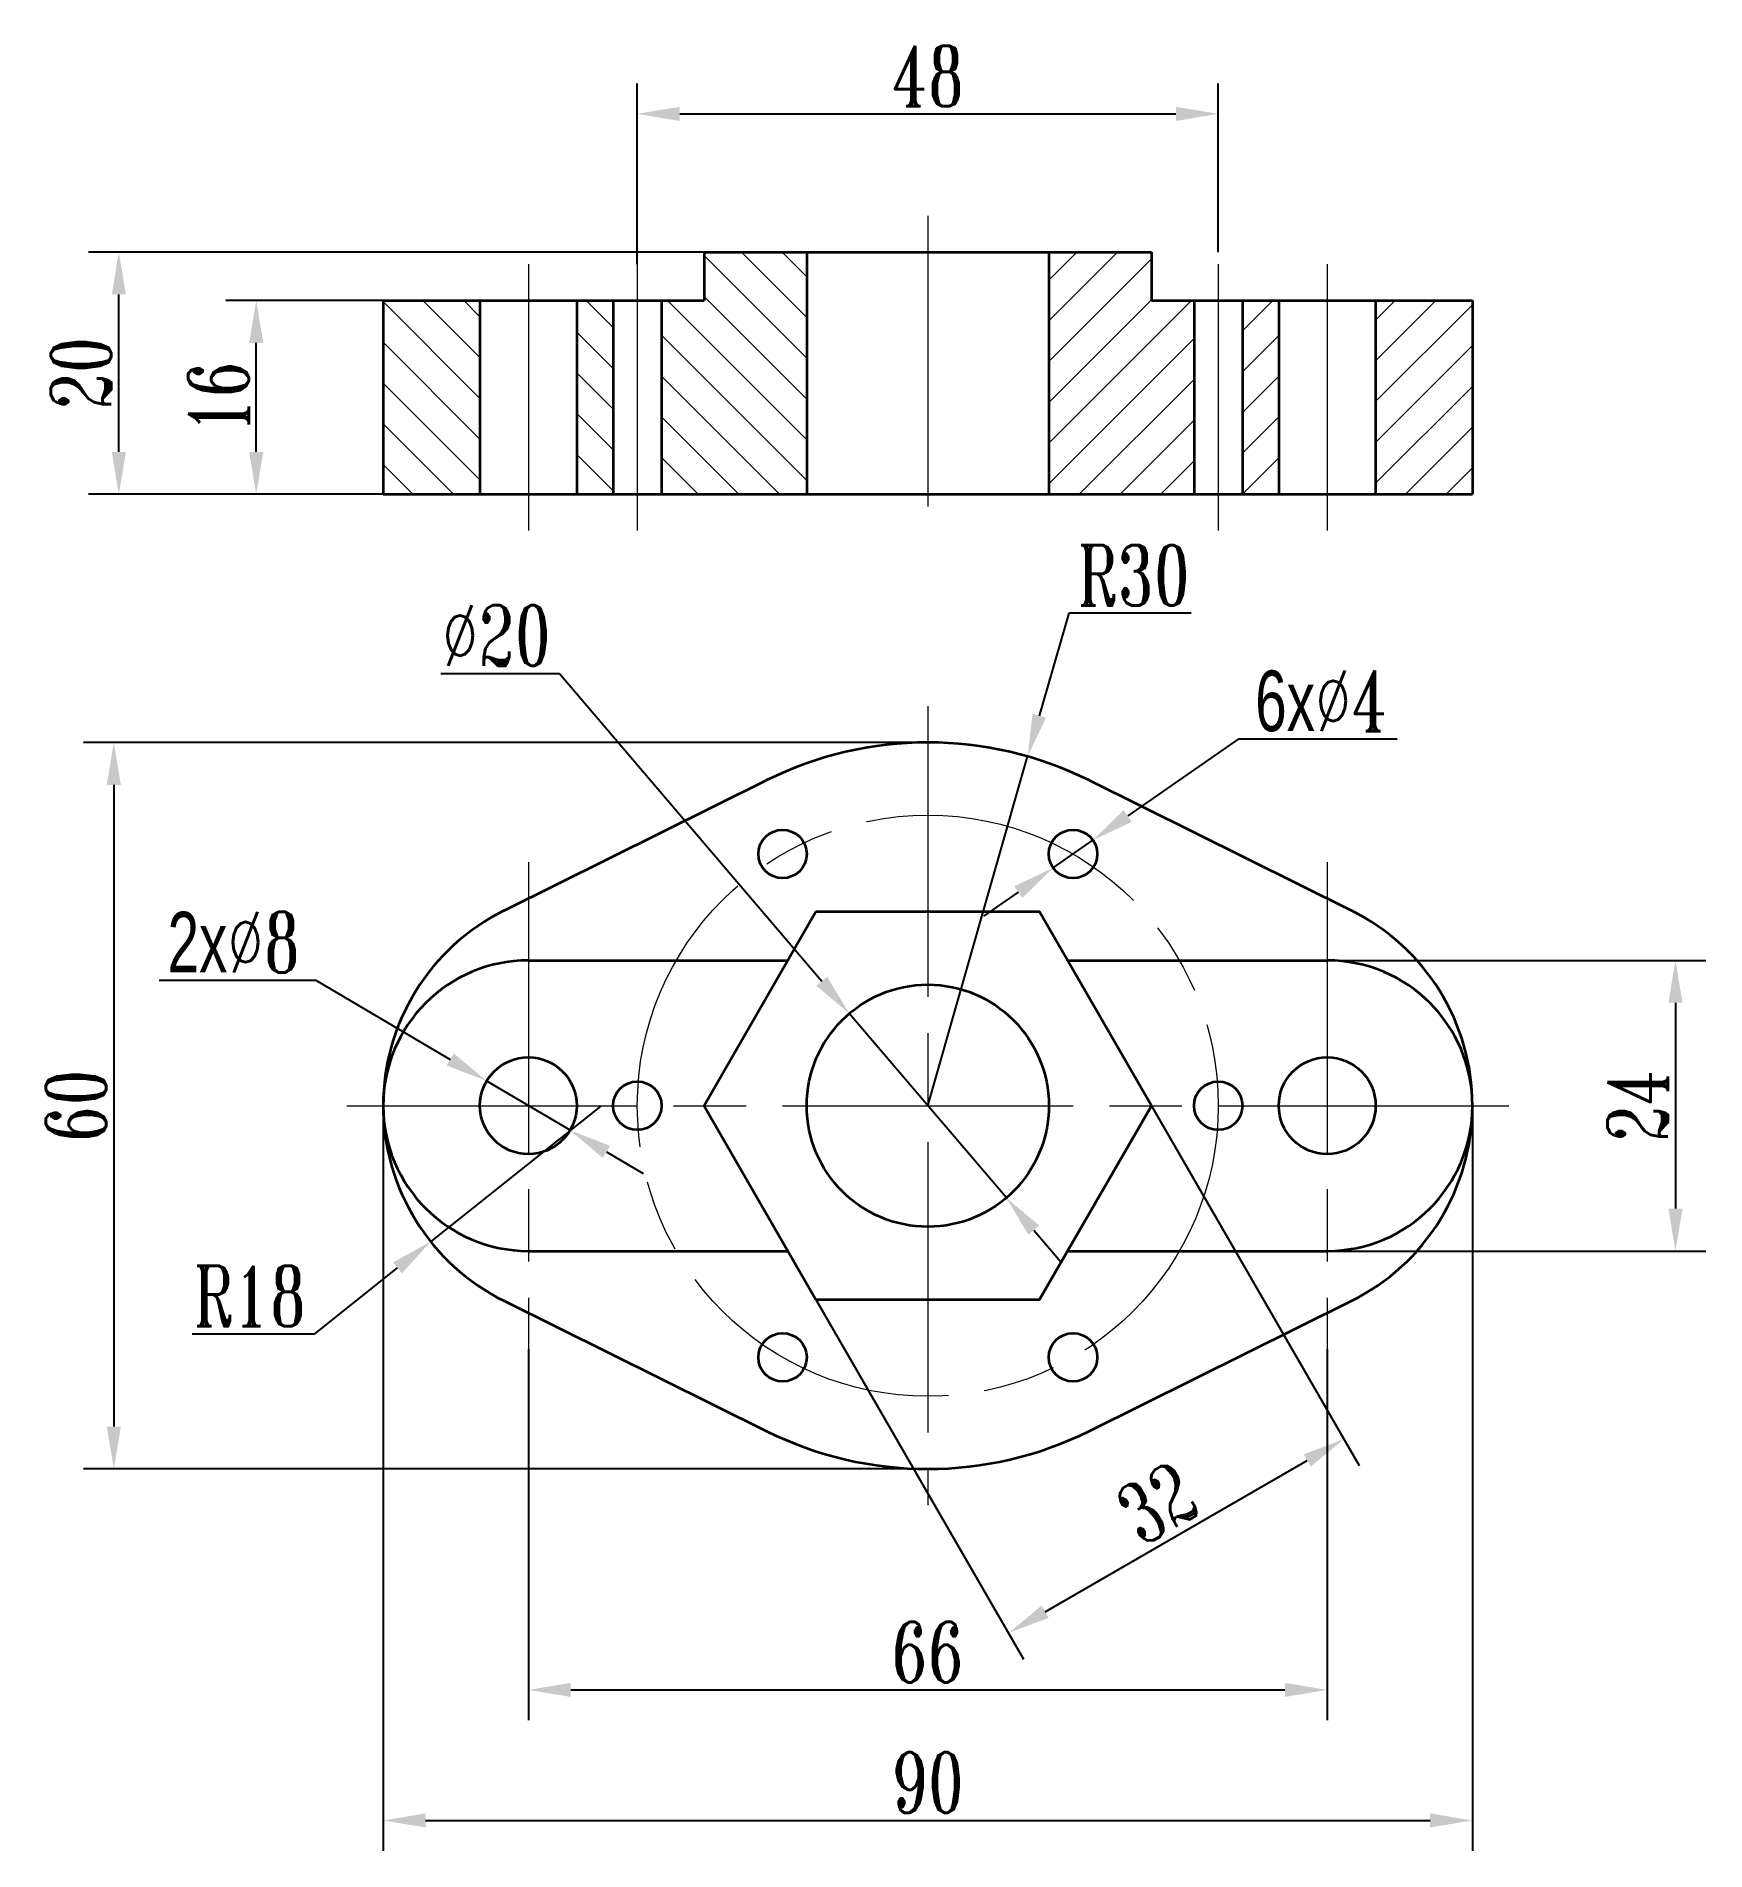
# Model space of a CAD drawing. Header units: millimetres. Extents: x 44 to 182, y 38 to 188.
import ezdxf

# ---------------------------------------------------------------- set-up
doc = ezdxf.new("R2010")
doc.units = ezdxf.units.MM
doc.linetypes.add('ACAD_ISO08W100', pattern=[36, 24, -3, 6, -3])
for name, color, linetype, lineweight in [('剖面线', 142, 'Continuous', 13), ('文本层', 212, 'Continuous', 13), ('点划线', 1, 'ACAD_ISO08W100', 13), ('轮廓线', 7, 'Continuous', 35)]:
    doc.layers.add(name, color=color, linetype=linetype, lineweight=lineweight)
doc.styles.add('数字与字母', font='romant.shx', dxfattribs={"width": 0.7})
doc.dimstyles.new('机械标注', dxfattribs={"dimtxt": 5, "dimasz": 3.5, "dimexe": 2.5, "dimexo": 0, "dimtad": 1, "dimtoh": 1, "dimdec": 1, "dimdsep": 46, "dimtxsty": '数字与字母', "dimcen": 2.5, "dimadec": 0, "dimazin": 0, "dimtfac": 1, "dimtdec": 1, "dimtmove": 0, "dimatfit": 3, "dimfxl": 0, "dimarcsym": 0})

# ---------------------------------------------------------------- blocks, each defined once
blk = doc.blocks.new('*D2')
at = {"layer": 'Defpoints', "color": 0}
for p in [(141.73, 181.87), (93.73, 169.45), (141.73, 170.45)]:
    blk.add_point(p, dxfattribs=at)
at = {"layer": '文本层', "color": 0, "lineweight": -2}
for p, q in [((93.73, 169.45), (93.73, 184.37)), ((141.73, 170.45), (141.73, 184.37)), ((97.23, 181.87), (138.23, 181.87))]:
    blk.add_line(p, q, dxfattribs=at)
at = {"layer": '文本层', "color": 0}
for points in [[(97.23, 182.45), (97.23, 181.28), (93.73, 181.87)], [(138.23, 182.45), (138.23, 181.28), (141.73, 181.87)]]:
    blk.add_solid(points, dxfattribs=at)
at = {"layer": '文本层', "color": 0, "insert": (117.73, 184.99), "char_height": 5, "attachment_point": 5, "style": '数字与字母'}
blk.add_mtext('48', dxfattribs=at)
blk = doc.blocks.new('*D3')
at = {"layer": 'Defpoints', "color": 0}
for p in [(62.24, 166.45), (72.73, 166.45), (72.73, 150.45)]:
    blk.add_point(p, dxfattribs=at)
at = {"layer": '文本层', "color": 0, "lineweight": -2}
for p, q in [((72.73, 166.45), (59.74, 166.45)), ((62.24, 153.95), (62.24, 162.95)), ((72.73, 150.45), (59.74, 150.45))]:
    blk.add_line(p, q, dxfattribs=at)
at = {"layer": '文本层', "color": 0}
for points in [[(61.66, 162.95), (62.83, 162.95), (62.24, 166.45)], [(61.66, 153.95), (62.83, 153.95), (62.24, 150.45)]]:
    blk.add_solid(points, dxfattribs=at)
at = {"layer": '文本层', "color": 0, "insert": (59.12, 158.45), "char_height": 5, "attachment_point": 5, "rotation": 90, "style": '数字与字母'}
blk.add_mtext('16', dxfattribs=at)
blk = doc.blocks.new('*D4')
at = {"layer": 'Defpoints', "color": 0}
for p in [(50.89, 170.45), (99.25, 170.45), (67.35, 150.45)]:
    blk.add_point(p, dxfattribs=at)
at = {"layer": '文本层', "color": 0, "lineweight": -2}
for p, q in [((99.25, 170.45), (48.39, 170.45)), ((50.89, 153.95), (50.89, 166.95)), ((67.35, 150.45), (48.39, 150.45))]:
    blk.add_line(p, q, dxfattribs=at)
at = {"layer": '文本层', "color": 0}
for points in [[(50.31, 166.95), (51.48, 166.95), (50.89, 170.45)], [(50.31, 153.95), (51.48, 153.95), (50.89, 150.45)]]:
    blk.add_solid(points, dxfattribs=at)
at = {"layer": '文本层', "color": 0, "insert": (47.77, 160.45), "char_height": 5, "attachment_point": 5, "rotation": 90, "style": '数字与字母'}
blk.add_mtext('20', dxfattribs=at)
blk = doc.blocks.new('*D5')
at = {"layer": 'Defpoints', "color": 0}
for p in [(117.73, 129.95), (50.48, 69.95), (117.73, 69.95)]:
    blk.add_point(p, dxfattribs=at)
at = {"layer": '文本层', "color": 0, "lineweight": -2}
for p, q in [((117.73, 129.95), (47.98, 129.95)), ((50.48, 126.45), (50.48, 73.45)), ((117.73, 69.95), (47.98, 69.95))]:
    blk.add_line(p, q, dxfattribs=at)
at = {"layer": '文本层', "color": 0}
for points in [[(49.89, 126.45), (51.06, 126.45), (50.48, 129.95)], [(49.89, 73.45), (51.06, 73.45), (50.48, 69.95)]]:
    blk.add_solid(points, dxfattribs=at)
at = {"layer": '文本层', "color": 0, "insert": (47.35, 99.95), "char_height": 5, "attachment_point": 5, "rotation": 90, "style": '数字与字母'}
blk.add_mtext('60', dxfattribs=at)
blk = doc.blocks.new('*D6')
at = {"layer": 'Defpoints', "color": 0}
for p in [(72.73, 99.95), (162.73, 99.95), (162.73, 40.92)]:
    blk.add_point(p, dxfattribs=at)
at = {"layer": '文本层', "color": 0, "lineweight": -2}
for p, q in [((72.73, 99.95), (72.73, 38.42)), ((162.73, 99.95), (162.73, 38.42)), ((76.23, 40.92), (159.23, 40.92))]:
    blk.add_line(p, q, dxfattribs=at)
at = {"layer": '文本层', "color": 0}
for points in [[(76.23, 41.5), (76.23, 40.34), (72.73, 40.92)], [(159.23, 41.5), (159.23, 40.34), (162.73, 40.92)]]:
    blk.add_solid(points, dxfattribs=at)
at = {"layer": '文本层', "color": 0, "insert": (117.73, 44.05), "char_height": 5, "attachment_point": 5, "style": '数字与字母'}
blk.add_mtext('90', dxfattribs=at)
blk = doc.blocks.new('*D7')
at = {"layer": 'Defpoints', "color": 0}
for p in [(84.73, 79.84), (150.73, 79.84), (150.73, 51.7)]:
    blk.add_point(p, dxfattribs=at)
at = {"layer": '文本层', "color": 0, "lineweight": -2}
for p, q in [((84.73, 79.84), (84.73, 49.2)), ((150.73, 79.84), (150.73, 49.2)), ((88.23, 51.7), (147.23, 51.7))]:
    blk.add_line(p, q, dxfattribs=at)
at = {"layer": '文本层', "color": 0}
for points in [[(88.23, 52.28), (88.23, 51.12), (84.73, 51.7)], [(147.23, 52.28), (147.23, 51.12), (150.73, 51.7)]]:
    blk.add_solid(points, dxfattribs=at)
at = {"layer": '文本层', "color": 0, "insert": (117.73, 54.82), "char_height": 5, "attachment_point": 5, "style": '数字与字母'}
blk.add_mtext('66', dxfattribs=at)
blk = doc.blocks.new('*D8')
at = {"layer": 'Defpoints', "color": 0}
for p in [(136.21, 99.95), (108.49, 83.95), (152.11, 72.41)]:
    blk.add_point(p, dxfattribs=at)
at = {"layer": '文本层', "color": 0, "lineweight": -2}
for p, q in [((136.21, 99.95), (153.36, 70.24)), ((108.49, 83.95), (125.65, 54.24)), ((127.43, 58.16), (149.08, 70.66))]:
    blk.add_line(p, q, dxfattribs=at)
at = {"layer": '文本层', "color": 0}
for points in [[(148.79, 71.16), (149.37, 70.15), (152.11, 72.41)], [(127.13, 58.66), (127.72, 57.65), (124.4, 56.41)]]:
    blk.add_solid(points, dxfattribs=at)
at = {"layer": '文本层', "color": 0, "insert": (136.69, 67.12), "char_height": 5, "attachment_point": 5, "rotation": 30, "style": '数字与字母'}
blk.add_mtext('32', dxfattribs=at)
blk = doc.blocks.new('*D9')
at = {"layer": 'Defpoints', "color": 0}
for p in [(81.29, 101.99), (88.17, 97.92)]:
    blk.add_point(p, dxfattribs=at)
at = {"layer": '文本层', "color": 0, "lineweight": -2}
for p, q in [((54.23, 110.33), (67.18, 110.33)), ((67.18, 110.33), (78.27, 103.77)), ((88.17, 97.92), (81.29, 101.99)), ((91.19, 96.14), (94.2, 94.35))]:
    blk.add_line(p, q, dxfattribs=at)
at = {"layer": '文本层', "color": 0}
for points in [[(78.57, 104.27), (77.98, 103.27), (81.29, 101.99)], [(91.48, 96.64), (90.89, 95.63), (88.17, 97.92)]]:
    blk.add_solid(points, dxfattribs=at)
at = {"layer": '文本层', "color": 0, "insert": (60.39, 113.46), "char_height": 5, "attachment_point": 5, "style": '数字与字母'}
blk.add_mtext('{\\f??|b0|i0|c0|p54;2x}∅8', dxfattribs=at)
blk = doc.blocks.new('*D10')
at = {"layer": 'Defpoints', "color": 0}
for p in [(131.37, 121.88), (128.09, 119.6)]:
    blk.add_point(p, dxfattribs=at)
at = {"layer": '文本层', "color": 0, "lineweight": -2}
for p, q in [((143.37, 130.22), (134.25, 123.88)), ((156.5, 130.22), (143.37, 130.22)), ((128.09, 119.6), (131.37, 121.88)), ((125.21, 117.6), (122.34, 115.6))]:
    blk.add_line(p, q, dxfattribs=at)
at = {"layer": '文本层', "color": 0}
for points in [[(133.91, 124.36), (134.58, 123.4), (131.37, 121.88)], [(124.88, 118.08), (125.55, 117.12), (128.09, 119.6)]]:
    blk.add_solid(points, dxfattribs=at)
at = {"layer": '文本层', "color": 0, "insert": (150.25, 133.35), "char_height": 5, "attachment_point": 5, "style": '数字与字母'}
blk.add_mtext('{\\f??|b0|i0|c0|p54;6x}∅4', dxfattribs=at)
blk = doc.blocks.new('*D11')
at = {"layer": 'Defpoints', "color": 0}
for p in [(150.73, 111.95), (150.73, 87.95), (179.5, 87.95)]:
    blk.add_point(p, dxfattribs=at)
at = {"layer": '文本层', "color": 0, "lineweight": -2}
for p, q in [((150.73, 111.95), (182, 111.95)), ((179.5, 108.45), (179.5, 91.45)), ((150.73, 87.95), (182, 87.95))]:
    blk.add_line(p, q, dxfattribs=at)
at = {"layer": '文本层', "color": 0}
for points in [[(178.92, 108.45), (180.09, 108.45), (179.5, 111.95)], [(178.92, 91.45), (180.09, 91.45), (179.5, 87.95)]]:
    blk.add_solid(points, dxfattribs=at)
at = {"layer": '文本层', "color": 0, "insert": (176.38, 99.95), "char_height": 5, "attachment_point": 5, "rotation": 90, "style": '数字与字母'}
blk.add_mtext('24', dxfattribs=at)
blk = doc.blocks.new('*D13')
at = {"layer": 'Defpoints', "color": 0}
for p in [(125.98, 128.8), (117.73, 99.95)]:
    blk.add_point(p, dxfattribs=at)
at = {"layer": '文本层', "color": 0, "lineweight": -2}
for p, q in [((129.37, 140.63), (126.94, 132.16)), ((139.49, 140.63), (129.37, 140.63)), ((117.73, 99.95), (125.98, 128.8))]:
    blk.add_line(p, q, dxfattribs=at)
at = {"layer": '文本层', "color": 0}
blk.add_solid([(126.38, 132.32), (127.5, 132), (125.98, 128.8)], dxfattribs=at)
at = {"layer": '文本层', "color": 0, "insert": (134.74, 143.75), "char_height": 5, "attachment_point": 5, "style": '数字与字母'}
blk.add_mtext('R30', dxfattribs=at)
blk = doc.blocks.new('*D14')
at = {"layer": 'Defpoints', "color": 0}
for p in [(111.24, 107.56), (124.22, 92.34)]:
    blk.add_point(p, dxfattribs=at)
at = {"layer": '文本层', "color": 0, "lineweight": -2}
for p, q in [((77.5, 135.65), (87.3, 135.65)), ((87.3, 135.65), (108.97, 110.23)), ((124.22, 92.34), (111.24, 107.56)), ((126.49, 89.68), (128.76, 87.02))]:
    blk.add_line(p, q, dxfattribs=at)
at = {"layer": '文本层', "color": 0}
for points in [[(109.42, 110.61), (108.53, 109.85), (111.24, 107.56)], [(126.93, 90.06), (126.04, 89.3), (124.22, 92.34)]]:
    blk.add_solid(points, dxfattribs=at)
at = {"layer": '文本层', "color": 0, "insert": (82.09, 138.78), "char_height": 5, "attachment_point": 5, "style": '数字与字母'}
blk.add_mtext('∅20', dxfattribs=at)
blk = doc.blocks.new('*D15')
at = {"layer": 'Defpoints', "color": 0}
for p in [(90.73, 99.95), (76.66, 88.73)]:
    blk.add_point(p, dxfattribs=at)
at = {"layer": '文本层', "color": 0, "lineweight": -2}
for p, q in [((90.73, 99.95), (76.66, 88.73)), ((67.09, 81.11), (73.92, 86.55)), ((56.96, 81.11), (67.09, 81.11))]:
    blk.add_line(p, q, dxfattribs=at)
at = {"layer": '文本层', "color": 0}
blk.add_solid([(73.55, 87.01), (74.28, 86.1), (76.66, 88.73)], dxfattribs=at)
at = {"layer": '文本层', "color": 0, "insert": (61.71, 84.23), "char_height": 5, "attachment_point": 5, "style": '数字与字母'}
blk.add_mtext('R18', dxfattribs=at)

msp = doc.modelspace()

# ---------------------------------------------------------------- hatches: boundary and pattern name
at = {"layer": '剖面线'}
h = msp.add_hatch(dxfattribs=at)
h.set_pattern_fill('ANSI31', color=256, scale=0.75, angle=90, style=0)
h.paths.add_polyline_path([(80.73, 166.45), (72.73, 166.45), (72.73, 150.45), (80.73, 150.45)])
h.paths.add_polyline_path([(91.73, 166.45), (88.73, 166.45), (88.73, 150.45), (91.73, 150.45)])
h.paths.add_polyline_path([(107.73, 170.45), (99.25, 170.45), (99.25, 166.45), (95.73, 166.45), (95.73, 150.45), (107.73, 150.45)])
h = msp.add_hatch(dxfattribs=at)
h.set_pattern_fill('ANSI31', color=256, scale=0.75, style=0)
h.paths.add_polyline_path([(139.73, 166.45), (136.21, 166.45), (136.21, 170.45), (127.73, 170.45), (127.73, 150.45), (139.73, 150.45)])
h.paths.add_polyline_path([(146.73, 166.45), (143.73, 166.45), (143.73, 150.45), (146.73, 150.45)])
h.paths.add_polyline_path([(162.73, 166.45), (154.73, 166.45), (154.73, 150.45), (162.73, 150.45)])

# ---------------------------------------------------------------- linework, layer by layer
at = {"layer": '点划线'}
for p, q in [((117.73, 173.45), (117.73, 147.45)), ((84.73, 169.45), (84.73, 147.45)), ((93.73, 169.45), (93.73, 147.45)), ((141.73, 169.45), (141.73, 147.45)), ((150.73, 169.45), (150.73, 147.45)), ((117.73, 132.95), (117.73, 66.95)), ((84.73, 120.07), (84.73, 79.84)), ((150.73, 120.07), (150.73, 79.84)), ((69.73, 99.95), (165.73, 99.95))]:
    msp.add_line(p, q, dxfattribs=at)
msp.add_circle((117.73, 99.95), 24, dxfattribs=at)
at = {"layer": '轮廓线'}
for p, q in [((99.25, 170.45), (99.25, 166.45)), ((99.25, 170.45), (136.21, 170.45)), ((107.73, 170.45), (107.73, 150.45)), ((127.73, 170.45), (127.73, 150.45)), ((136.21, 170.45), (136.21, 166.45)), ((72.73, 166.45), (72.73, 150.45)), ((72.73, 166.45), (99.25, 166.45)), ((80.73, 166.45), (80.73, 150.45)), ((88.73, 166.45), (88.73, 150.45)), ((91.73, 166.45), (91.73, 150.45)), ((95.73, 166.45), (95.73, 150.45)), ((136.21, 166.45), (162.73, 166.45)), ((139.73, 166.45), (139.73, 150.45)), ((143.73, 166.45), (143.73, 150.45)), ((146.73, 166.45), (146.73, 150.45)), ((154.73, 166.45), (154.73, 150.45)), ((162.73, 166.45), (162.73, 150.45)), ((72.73, 150.45), (162.73, 150.45)), ((82.73, 116.08), (104.4, 126.83)), ((131.06, 126.83), (152.73, 116.08)), ((84.73, 111.95), (106.18, 111.95)), ((129.28, 111.95), (150.73, 111.95)), ((84.73, 87.95), (106.18, 87.95)), ((129.28, 87.95), (150.73, 87.95)), ((82.73, 83.83), (104.4, 73.08)), ((131.06, 73.08), (152.73, 83.83))]:
    msp.add_line(p, q, dxfattribs=at)
msp.add_lwpolyline([(108.49, 115.95), (99.25, 99.95), (108.49, 83.95), (126.97, 83.95), (136.21, 99.95), (126.97, 115.95)], close=True, dxfattribs=at)
for centre, radius in [((105.73, 120.74), 2), ((129.73, 120.74), 2), ((117.73, 99.95), 10), ((84.73, 99.95), 4), ((150.73, 99.95), 4), ((93.73, 99.95), 2), ((141.73, 99.95), 2), ((105.73, 79.17), 2), ((129.73, 79.17), 2)]:
    msp.add_circle(centre, radius, dxfattribs=at)
for centre, radius, start, end in [((117.73, 99.95), 30, 63.6122, 116.3878), ((90.73, 99.95), 18, 116.3878, 243.6122), ((144.73, 99.95), 18, 296.3878, 63.6122), ((84.73, 99.95), 12, 90, 270), ((150.73, 99.95), 12, 270, 90), ((117.73, 99.95), 30, 243.6122, 296.3878)]:
    msp.add_arc(centre, radius, start, end, dxfattribs=at)

# ---------------------------------------------------------------- dimensions: what is measured, and where the dimension line sits
at = {"layer": '文本层'}
for base, p1, p2, picture, middle in [((141.73, 181.87), (93.73, 169.45), (141.73, 170.45), '*D2', (117.73, 184.99)), ((162.73, 40.92), (72.73, 99.95), (162.73, 99.95), '*D6', (117.73, 44.05)), ((150.73, 51.7), (84.73, 79.84), (150.73, 79.84), '*D7', (117.73, 54.82))]:
    dim = msp.add_linear_dim(base=base, p1=p1, p2=p2, dimstyle='机械标注', dxfattribs=at)
    dim.commit()
    dim.dimension.update_dxf_attribs({"geometry": picture, "text_midpoint": middle})
for base, p1, p2, picture, middle in [((50.89, 170.45), (67.35, 150.45), (99.25, 170.45), '*D4', (47.77, 160.45)), ((62.24, 166.45), (72.73, 150.45), (72.73, 166.45), '*D3', (59.12, 158.45)), ((50.48, 69.95), (117.73, 129.95), (117.73, 69.95), '*D5', (47.35, 99.95)), ((179.5, 87.95), (150.73, 111.95), (150.73, 87.95), '*D11', (176.38, 99.95))]:
    dim = msp.add_linear_dim(base=base, p1=p1, p2=p2, angle=90, dimstyle='机械标注', dxfattribs=at)
    dim.commit()
    dim.dimension.update_dxf_attribs({"geometry": picture, "text_midpoint": middle})
for center, mpoint, picture, middle in [((117.73, 99.95), (125.98, 128.8), '*D13', (134.74, 140.63)), ((90.73, 99.95), (76.66, 88.73), '*D15', (61.71, 81.11))]:
    dim = msp.add_radius_dim(center=center, mpoint=mpoint, dimstyle='机械标注', dxfattribs=at)
    dim.commit()
    dim.dimension.update_dxf_attribs({"geometry": picture, "text_midpoint": middle, "dimtype": 164})
dim = msp.add_diameter_dim_2p(p1=(124.22, 92.34), p2=(111.24, 107.56), dimstyle='机械标注', dxfattribs=at)
dim.commit()
dim.dimension.update_dxf_attribs({"geometry": '*D14', "text_midpoint": (82.09, 135.65), "dimtype": 163})
for p1, p2, text, picture, middle in [((128.09, 119.6), (131.37, 121.88), '{\\f??|b0|i0|c0|p54;6x}<>', '*D10', (150.25, 130.22)), ((88.17, 97.92), (81.29, 101.99), '{\\f??|b0|i0|c0|p54;2x}<>', '*D9', (60.39, 110.33))]:
    dim = msp.add_diameter_dim_2p(p1=p1, p2=p2, text=text, dimstyle='机械标注', dxfattribs=at)
    dim.commit()
    dim.dimension.update_dxf_attribs({"geometry": picture, "text_midpoint": middle, "dimtype": 163})
dim = msp.add_aligned_dim(p1=(108.49, 83.95), p2=(136.21, 99.95), distance=-31.81, dimstyle='机械标注', dxfattribs=at)
dim.commit()
dim.dimension.update_dxf_attribs({"geometry": '*D8', "text_midpoint": (136.69, 67.12)})

doc.saveas('drawing.dxf')
